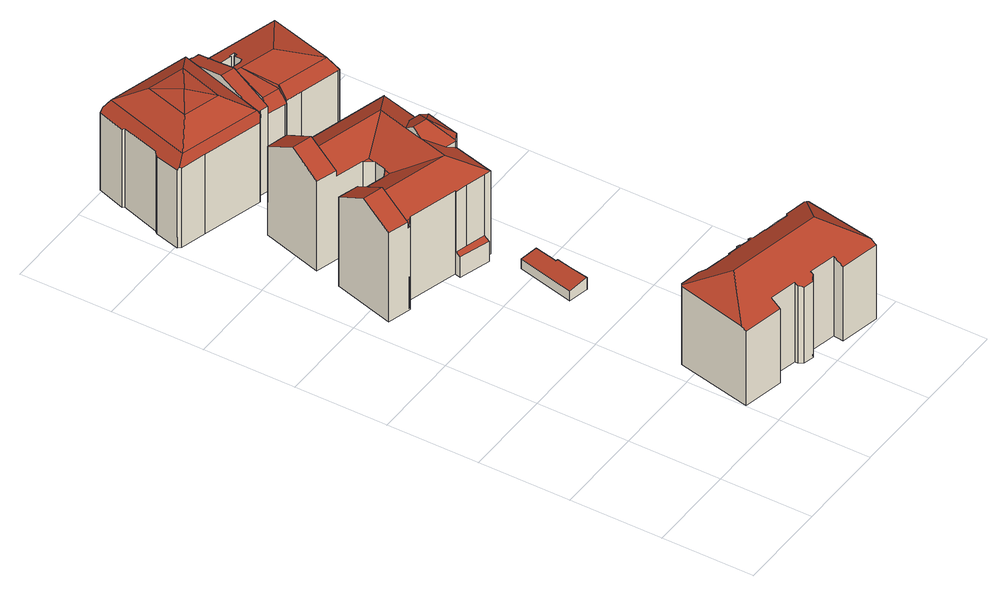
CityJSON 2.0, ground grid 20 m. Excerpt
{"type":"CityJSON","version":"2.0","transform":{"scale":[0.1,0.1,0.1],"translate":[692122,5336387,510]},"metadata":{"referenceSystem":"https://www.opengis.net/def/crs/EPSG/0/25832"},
"CityObjects":{
"building1":{"type":"Building","attributes":{"Gemeindeschluessel":"09162000","HoeheDach":"533.700","HoeheGrund":"510.590","Methode":"2000","NiedrigsteTraufeDesGebaeudes":"528.358","Geometrietyp2DReferenz":"3000","function":"31001_1000","roofType":"3200","measuredHeight":23.11,"storeysAboveGround":4},"address":[{"country":"Germany","locality":"München","thoroughfareName":"Schackstraße 4"}],"geometry":[{"type":"Solid","lod":"2","boundaries":[[[[0,1,2,3]],[[4,5,6,7,8,9,10,11,12,1,0,13,14,15,16,17,18,19,20,21,22,23]],[[24,25,26,27]],[[6,5,28,29]],[[7,6,29,30]],[[19,31,32,33,21,20]],[[34,35,36,37]],[[23,22,38,39]],[[25,40,41,26]],[[42,43,44,45]],[[46,47,18,17]],[[13,0,3,48,49,14]],[[10,9,50,51]],[[15,14,49,52]],[[21,33,32,53,54,55,38,22]],[[56,57,12,11,10,51]],[[35,58,59,36]],[[50,9,8,7,30,60]],[[15,52,61,62,63,46,17,16]],[[64,65,66,67]],[[58,68,69,59]],[[70,71,72,73]],[[71,74,75,72]],[[40,64,67,41]],[[76,70,73,77]],[[78,24,27,79]],[[43,34,37,44]],[[1,12,57,2]],[[65,42,45,66]],[[18,47,80,81,82,83,74,71,70,76,68,58,35,34,43,42,65,64,40,25,24,78,31,19]],[[82,81,84,85]],[[23,39,86,28,5,4]],[[74,83,87,75]],[[31,78,79,88,53,32]],[[46,63,89,90,80,47]],[[68,76,77,69]],[[81,80,90,84]],[[61,52,49,48,3,2,57,56,51,50,60,30,29,28,86,39,38,55,54,53,88,79,27,26,41,67,66,45,44,37,36,59,69,77,73,72,75,87,85,84,90,89,63,62]],[[83,82,85,87]]]],"semantics":{"surfaces":[{"type":"WallSurface"},{"type":"RoofSurface","Dachneigung":"60.436","Dachorientierung":"194.045","Flaeche":"271.309","Z_MAX":"23.110","Z_MAX_ASL":"533.700","Z_MIN":"17.768","Z_MIN_ASL":"528.358"},{"type":"RoofSurface","Dachneigung":"54.245","Dachorientierung":"282.650","Flaeche":"62.080","Z_MAX":"23.110","Z_MAX_ASL":"533.700","Z_MIN":"18.397","Z_MIN_ASL":"528.987"},{"type":"RoofSurface","Dachneigung":"54.245","Dachorientierung":"102.650","Flaeche":"64.999","Z_MAX":"23.110","Z_MAX_ASL":"533.700","Z_MIN":"18.466","Z_MIN_ASL":"529.056"},{"type":"RoofSurface","Dachneigung":"60.436","Dachorientierung":"14.045","Flaeche":"238.213","Z_MAX":"23.110","Z_MAX_ASL":"533.700","Z_MIN":"18.446","Z_MIN_ASL":"529.036"},{"type":"GroundSurface"}],"values":[[0,1,0,0,0,2,0,0,0,0,3,0,0,0,0,0,0,0,0,0,0,0,0,0,0,0,0,0,0,4,0,0,0,0,0,0,0,5,0]]}}]},
"building2":{"type":"Building","attributes":{"Gemeindeschluessel":"09162000","HoeheDach":"537.260","HoeheGrund":"511.770","Methode":"2000","NiedrigsteTraufeDesGebaeudes":"516.616","Geometrietyp2DReferenz":"3000","function":"31001_1000","roofType":"3100","measuredHeight":25.49,"storeysAboveGround":5},"address":[{"country":"Germany","locality":"München","thoroughfareName":"Leopoldstraße 4"}],"geometry":[{"type":"Solid","lod":"2","boundaries":[[[[91,92,93,94,95]],[[96,97,98,99,100,101]],[[102,103,104,105,106,107]],[[108,109,110]],[[111,112,113,114]],[[115,116,117,118,119,120]],[[121,122,123,124,125,126,127,128,129,130,102,107,131,132,133,134,115,120,135,136,137,138,139]],[[131,140,141,100,99,132]],[[122,121,142,108,110]],[[138,137,143,144]],[[110,109,145]],[[94,146,139,138,144,95]],[[95,144,143,147,148,149,91]],[[150,151,152]],[[120,119,153,154,135]],[[142,146,109,108]],[[155,114,113,156,157]],[[150,152,158,124,123]],[[159,103,102,130]],[[109,146,93,92,160]],[[154,153,161,162]],[[153,119,118,161]],[[92,163,160]],[[135,154,162,164,165,136]],[[166,106,105,167]],[[165,164,148,147]],[[129,168,169,159,130]],[[127,156,113,112,170,128]],[[171,172,173]],[[112,111,174,158,96,101,175,169,168,170]],[[122,110,145,150,123]],[[157,156,127,126]],[[149,117,116,172,171,91]],[[92,91,171,173,176,177,178,97,96,163]],[[96,158,152,151,163]],[[134,176,173,172,116,115]],[[100,141,167,105,104,175,101]],[[136,165,147,143,137]],[[146,94,93]],[[140,166,167,141]],[[107,106,166,140,131]],[[168,129,128,170]],[[159,169,175,104,103]],[[155,157,126,125]],[[132,99,98,178,177,133]],[[178,98,97]],[[164,162,161,118,117,149,148]],[[146,142,121,139]],[[150,145,109,160,163,151]],[[177,176,134,133]],[[174,111,114,155]],[[158,174,155,125,124]]]],"semantics":{"surfaces":[{"type":"RoofSurface","Dachneigung":"59.887","Dachorientierung":"105.272","Flaeche":"52.447","Z_MAX":"23.480","Z_MAX_ASL":"535.250","Z_MIN":"19.978","Z_MIN_ASL":"531.748"},{"type":"RoofSurface","Dachneigung":"59.750","Dachorientierung":"15.512","Flaeche":"84.170","Z_MAX":"23.480","Z_MAX_ASL":"535.250","Z_MIN":"19.970","Z_MIN_ASL":"531.740"},{"type":"WallSurface"},{"type":"RoofSurface","Dachneigung":"50.012","Dachorientierung":"105.272","Flaeche":"19.130","Z_MAX":"24.790","Z_MAX_ASL":"536.560","Z_MIN":"21.481","Z_MIN_ASL":"533.251"},{"type":"GroundSurface"},{"type":"RoofSurface","Dachneigung":"58.866","Dachorientierung":"150.025","Flaeche":"6.217","Z_MAX":"24.790","Z_MAX_ASL":"536.560","Z_MIN":"21.488","Z_MIN_ASL":"533.258"},{"type":"RoofSurface","Dachneigung":"58.434","Dachorientierung":"15.503","Flaeche":"127.707","Z_MAX":"23.480","Z_MAX_ASL":"535.250","Z_MIN":"19.970","Z_MIN_ASL":"531.740"},{"type":"RoofSurface","Dachneigung":"58.652","Dachorientierung":"50.920","Flaeche":"5.461","Z_MAX":"24.790","Z_MAX_ASL":"536.560","Z_MIN":"21.468","Z_MIN_ASL":"533.238"},{"type":"RoofSurface","Dachneigung":"64.789","Dachorientierung":"195.510","Flaeche":"9.731","Z_MAX":"5.461","Z_MAX_ASL":"517.231","Z_MIN":"4.846","Z_MIN_ASL":"516.616"},{"type":"RoofSurface","Dachneigung":"55.829","Dachorientierung":"15.550","Flaeche":"21.983","Z_MAX":"24.790","Z_MAX_ASL":"536.560","Z_MIN":"21.459","Z_MIN_ASL":"533.229"},{"type":"RoofSurface","Dachneigung":"59.743","Dachorientierung":"15.509","Flaeche":"36.992","Z_MAX":"25.450","Z_MAX_ASL":"537.220","Z_MIN":"21.479","Z_MIN_ASL":"533.249"},{"type":"RoofSurface","Dachneigung":"59.744","Dachorientierung":"195.514","Flaeche":"36.945","Z_MAX":"25.450","Z_MAX_ASL":"537.220","Z_MIN":"21.480","Z_MIN_ASL":"533.250"},{"type":"RoofSurface","Dachneigung":"59.623","Dachorientierung":"195.501","Flaeche":"37.430","Z_MAX":"25.490","Z_MAX_ASL":"537.260","Z_MIN":"21.440","Z_MIN_ASL":"533.210"},{"type":"RoofSurface","Dachneigung":"90.000","Dachorientierung":"-1.000","Flaeche":"3.560","Z_MAX":"19.970","Z_MAX_ASL":"531.740","Z_MIN":"19.970","Z_MIN_ASL":"531.740"},{"type":"RoofSurface","Dachneigung":"90.000","Dachorientierung":"-1.000","Flaeche":"1.009","Z_MAX":"19.970","Z_MAX_ASL":"531.740","Z_MIN":"19.970","Z_MIN_ASL":"531.740"},{"type":"RoofSurface","Dachneigung":"59.601","Dachorientierung":"195.510","Flaeche":"131.544","Z_MAX":"23.480","Z_MAX_ASL":"535.250","Z_MIN":"19.970","Z_MIN_ASL":"531.740"},{"type":"RoofSurface","Dachneigung":"58.284","Dachorientierung":"195.505","Flaeche":"80.252","Z_MAX":"23.480","Z_MAX_ASL":"535.250","Z_MIN":"19.970","Z_MIN_ASL":"531.740"},{"type":"RoofSurface","Dachneigung":"66.605","Dachorientierung":"285.273","Flaeche":"102.619","Z_MAX":"23.480","Z_MAX_ASL":"535.250","Z_MIN":"19.970","Z_MIN_ASL":"531.740"},{"type":"RoofSurface","Dachneigung":"59.887","Dachorientierung":"105.272","Flaeche":"50.102","Z_MAX":"23.480","Z_MAX_ASL":"535.250","Z_MIN":"20.020","Z_MIN_ASL":"531.790"},{"type":"RoofSurface","Dachneigung":"59.620","Dachorientierung":"15.499","Flaeche":"37.521","Z_MAX":"25.490","Z_MAX_ASL":"537.260","Z_MIN":"21.432","Z_MIN_ASL":"533.202"},{"type":"RoofSurface","Dachneigung":"90.000","Dachorientierung":"-1.000","Flaeche":"2.479","Z_MAX":"19.970","Z_MAX_ASL":"531.740","Z_MIN":"19.970","Z_MIN_ASL":"531.740"},{"type":"RoofSurface","Dachneigung":"90.000","Dachorientierung":"-1.000","Flaeche":"1.087","Z_MAX":"19.970","Z_MAX_ASL":"531.740","Z_MIN":"19.970","Z_MIN_ASL":"531.740"},{"type":"RoofSurface","Dachneigung":"57.524","Dachorientierung":"195.474","Flaeche":"23.000","Z_MAX":"24.790","Z_MAX_ASL":"536.560","Z_MIN":"21.459","Z_MIN_ASL":"533.229"}],"values":[[0,1,2,3,2,2,4,2,2,2,5,2,6,2,2,7,8,2,2,9,10,11,2,2,12,13,2,2,14,15,2,2,16,17,18,2,2,2,2,19,2,2,20,2,2,21,2,2,22,2,2,2]]}}]},
"building3":{"type":"Building","attributes":{"Gemeindeschluessel":"09162000","HoeheDach":"513.627","HoeheGrund":"510.700","Methode":"1000","NiedrigsteTraufeDesGebaeudes":"513.049","Geometrietyp2DReferenz":"3000","function":"31001_2000","roofType":"1000","measuredHeight":2.93},"geometry":[{"type":"Solid","lod":"2","boundaries":[[[[179,180,181,182,183,184,185,186]],[[187,188,185,184]],[[180,179,189,190,191,181]],[[188,192,186,185]],[[181,191,193,194,183,182]],[[194,187,184,183]],[[192,189,179,186]],[[191,190,189,192,188,187,194,193]]]],"semantics":{"surfaces":[{"type":"GroundSurface"},{"type":"WallSurface"},{"type":"RoofSurface","Dachneigung":"82.625","Dachorientierung":"283.357","Flaeche":"53.078","Z_MAX":"2.927","Z_MAX_ASL":"513.627","Z_MIN":"2.349","Z_MIN_ASL":"513.049"}],"values":[[0,1,1,1,1,1,1,2]]}}]},
"building4":{"type":"Building","attributes":{"Gemeindeschluessel":"09162000","HoeheDach":"537.270","HoeheGrund":"511.906","Methode":"2000","NiedrigsteTraufeDesGebaeudes":"530.442","Geometrietyp2DReferenz":"3000","function":"31001_1000","roofType":"3400","measuredHeight":25.36,"storeysAboveGround":5},"geometry":[{"type":"Solid","lod":"2","boundaries":[[[[195,196,197,198]],[[199,200,201,202]],[[203,204,205]],[[206,195,198,207]],[[208,209,210]],[[211,212,213,214]],[[215,216,217]],[[218,219,220]],[[221,222,223,224,225,226,227,228]],[[229,230,231,232]],[[233,228,227]],[[234,235,236,237]],[[209,238,239,219]],[[221,228,240]],[[233,227,226]],[[208,210,218,220]],[[241,242,222,221,240,243,244]],[[230,245,246,231]],[[215,208,220,233,226,216]],[[247,248,249,250]],[[251,206,207,252]],[[226,225,216]],[[223,222,242,253]],[[195,206,251,254,238,215,255,196]],[[210,209,219,218]],[[211,234,237,212]],[[208,215,238,209]],[[251,252,256,257,254]],[[246,245,224,223,253]],[[204,258,255,215,205]],[[259,258,204,203,260,261]],[[215,217,205]],[[240,228,233,243]],[[242,241,249,248,213,212,237,236,202,201,256,252,207,198,197,259,261,232,231,246,253]],[[260,229,232,261]],[[235,199,202,236]],[[245,230,229,260,203,205,217,216,225,224]],[[244,243,233,239,262,247,250]],[[220,219,239,233]],[[199,235,234,211,214,262,239,238,254,257,200]],[[244,250,249,241]],[[257,256,201,200]],[[255,258,259,197,196]],[[248,247,262,214,213]]]],"semantics":{"surfaces":[{"type":"WallSurface"},{"type":"RoofSurface","Dachneigung":"80.956","Dachorientierung":"15.747","Flaeche":"21.435","Z_MAX":"25.364","Z_MAX_ASL":"537.270","Z_MIN":"24.564","Z_MIN_ASL":"536.470"},{"type":"RoofSurface","Dachneigung":"80.956","Dachorientierung":"195.747","Flaeche":"21.435","Z_MAX":"25.364","Z_MAX_ASL":"537.270","Z_MIN":"24.564","Z_MIN_ASL":"536.470"},{"type":"RoofSurface","Dachneigung":"72.957","Dachorientierung":"195.747","Flaeche":"31.341","Z_MAX":"23.374","Z_MAX_ASL":"535.280","Z_MIN":"20.284","Z_MIN_ASL":"532.190"},{"type":"RoofSurface","Dachneigung":"57.377","Dachorientierung":"286.780","Flaeche":"90.004","Z_MAX":"24.564","Z_MAX_ASL":"536.470","Z_MIN":"21.364","Z_MIN_ASL":"533.270"},{"type":"RoofSurface","Dachneigung":"79.244","Dachorientierung":"106.780","Flaeche":"22.018","Z_MAX":"25.364","Z_MAX_ASL":"537.270","Z_MIN":"24.564","Z_MIN_ASL":"536.470"},{"type":"RoofSurface","Dachneigung":"57.377","Dachorientierung":"106.780","Flaeche":"90.004","Z_MAX":"24.564","Z_MAX_ASL":"536.470","Z_MIN":"21.364","Z_MIN_ASL":"533.270"},{"type":"RoofSurface","Dachneigung":"30.334","Dachorientierung":"15.747","Flaeche":"43.813","Z_MAX":"21.364","Z_MAX_ASL":"533.270","Z_MIN":"18.988","Z_MIN_ASL":"530.894"},{"type":"RoofSurface","Dachneigung":"79.244","Dachorientierung":"286.780","Flaeche":"22.018","Z_MAX":"25.364","Z_MAX_ASL":"537.270","Z_MIN":"24.564","Z_MIN_ASL":"536.470"},{"type":"RoofSurface","Dachneigung":"57.377","Dachorientierung":"15.747","Flaeche":"79.679","Z_MAX":"24.564","Z_MAX_ASL":"536.470","Z_MIN":"21.364","Z_MIN_ASL":"533.270"},{"type":"RoofSurface","Dachneigung":"29.083","Dachorientierung":"106.780","Flaeche":"2.013","Z_MAX":"21.364","Z_MAX_ASL":"533.270","Z_MIN":"18.759","Z_MIN_ASL":"530.664"},{"type":"RoofSurface","Dachneigung":"21.258","Dachorientierung":"106.780","Flaeche":"0.428","Z_MAX":"21.364","Z_MAX_ASL":"533.270","Z_MIN":"19.418","Z_MIN_ASL":"531.324"},{"type":"GroundSurface"},{"type":"RoofSurface","Dachneigung":"72.957","Dachorientierung":"15.747","Flaeche":"32.004","Z_MAX":"23.374","Z_MAX_ASL":"535.280","Z_MIN":"20.284","Z_MIN_ASL":"532.190"},{"type":"RoofSurface","Dachneigung":"22.037","Dachorientierung":"195.747","Flaeche":"47.872","Z_MAX":"21.364","Z_MAX_ASL":"533.270","Z_MIN":"18.987","Z_MIN_ASL":"530.893"},{"type":"RoofSurface","Dachneigung":"57.377","Dachorientierung":"195.747","Flaeche":"79.679","Z_MAX":"24.564","Z_MAX_ASL":"536.470","Z_MIN":"21.364","Z_MIN_ASL":"533.270"},{"type":"RoofSurface","Dachneigung":"33.801","Dachorientierung":"286.780","Flaeche":"65.692","Z_MAX":"21.364","Z_MAX_ASL":"533.270","Z_MIN":"18.536","Z_MIN_ASL":"530.442"}],"values":[[0,0,0,0,1,0,0,2,3,0,0,0,4,0,0,5,0,0,6,0,0,0,0,7,8,0,9,0,0,10,0,0,11,12,0,0,13,14,15,16,0,0,0,0]]}}]},
"building5":{"type":"Building","attributes":{"Gemeindeschluessel":"09162000","HoeheDach":"534.950","HoeheGrund":"511.630","Methode":"2000","NiedrigsteTraufeDesGebaeudes":"528.995","Geometrietyp2DReferenz":"3000","function":"31001_1000","roofType":"3200","measuredHeight":23.32},"address":[{"country":"Germany","locality":"München","thoroughfareName":"Leopoldstraße 6"}],"geometry":[{"type":"Solid","lod":"2","boundaries":[[[[263,264,265,266]],[[267,265,264,268,269,270,271,272,273,274,275,276,277,278,279,280,281,282,283,284,285,286,287,288]],[[289,290,291,292]],[[292,291,293]],[[272,294,295,273]],[[296,292,293,295,294]],[[295,293,297,298,299]],[[300,266,265,267]],[[301,302,278,277]],[[303,304,283,282]],[[305,306,289,292,296,307,308]],[[309,301,277,276]],[[266,300,310,311,312,289,306,313,263]],[[268,313,306,305,269]],[[299,298,275,274]],[[291,314,297,293]],[[315,285,284,316,317]],[[302,318,279,278]],[[318,319,280,279]],[[310,288,287,311]],[[287,286,285,315,311]],[[320,303,282,281]],[[271,307,296,294,272]],[[305,308,270,269]],[[295,299,274,273]],[[311,315,317,312]],[[304,316,284,283]],[[312,290,289]],[[307,271,270,308]],[[319,320,281,280]],[[313,268,264,263]],[[275,298,297,314,309,276]],[[317,316,304,303,320,319,318,302,301,309,314,291,290,312]],[[300,267,288,310]]]],"semantics":{"surfaces":[{"type":"WallSurface"},{"type":"GroundSurface"},{"type":"RoofSurface","Dachneigung":"76.081","Dachorientierung":"198.096","Flaeche":"68.947","Z_MAX":"23.320","Z_MAX_ASL":"534.950","Z_MIN":"21.640","Z_MIN_ASL":"533.270"},{"type":"RoofSurface","Dachneigung":"76.401","Dachorientierung":"148.445","Flaeche":"4.019","Z_MAX":"23.320","Z_MAX_ASL":"534.950","Z_MIN":"21.640","Z_MIN_ASL":"533.270"},{"type":"RoofSurface","Dachneigung":"24.477","Dachorientierung":"148.445","Flaeche":"3.745","Z_MAX":"21.640","Z_MAX_ASL":"533.270","Z_MIN":"18.631","Z_MIN_ASL":"530.261"},{"type":"RoofSurface","Dachneigung":"29.528","Dachorientierung":"198.095","Flaeche":"13.933","Z_MAX":"21.640","Z_MAX_ASL":"533.270","Z_MIN":"18.771","Z_MIN_ASL":"530.401"},{"type":"RoofSurface","Dachneigung":"28.042","Dachorientierung":"198.100","Flaeche":"41.904","Z_MAX":"21.640","Z_MAX_ASL":"533.270","Z_MIN":"18.631","Z_MIN_ASL":"530.261"},{"type":"RoofSurface","Dachneigung":"31.783","Dachorientierung":"107.576","Flaeche":"61.242","Z_MAX":"21.640","Z_MAX_ASL":"533.270","Z_MIN":"17.365","Z_MIN_ASL":"528.995"},{"type":"RoofSurface","Dachneigung":"77.592","Dachorientierung":"198.095","Flaeche":"21.015","Z_MAX":"23.320","Z_MAX_ASL":"534.950","Z_MIN":"21.640","Z_MIN_ASL":"533.270"},{"type":"RoofSurface","Dachneigung":"38.973","Dachorientierung":"18.095","Flaeche":"71.306","Z_MAX":"21.640","Z_MAX_ASL":"533.270","Z_MIN":"18.051","Z_MIN_ASL":"529.681"},{"type":"RoofSurface","Dachneigung":"76.438","Dachorientierung":"107.576","Flaeche":"50.973","Z_MAX":"23.320","Z_MAX_ASL":"534.950","Z_MIN":"21.640","Z_MIN_ASL":"533.270"},{"type":"RoofSurface","Dachneigung":"77.292","Dachorientierung":"18.096","Flaeche":"86.817","Z_MAX":"23.320","Z_MAX_ASL":"534.950","Z_MIN":"21.640","Z_MIN_ASL":"533.270"}],"values":[[0,1,2,3,0,4,5,0,0,0,6,0,7,0,0,8,0,0,0,0,0,0,0,0,0,9,0,10,0,0,0,0,11,0]]}}]}
},
"vertices":[
[457,44,197],[398,56,197],[398,56,6],[457,44,6],[294,66,190],[296,77,197],[356,64,197],[356,58,193],[360,52,190],[362,48,188],[385,43,188],[389,46,190],[397,50,193],[455,32,190],[454,21,184],[540,4,184],[541,14,190],[542,15,191],[493,109,237],[284,152,237],[206,84,190],[205,84,190],[203,73,184],[291,55,184],[293,232,191],[302,221,197],[302,221,6],[293,232,6],[296,77,6],[356,64,6],[356,58,6],[240,237,195],[238,236,193],[208,99,190],[399,212,190],[397,205,195],[397,205,6],[399,212,6],[203,73,6],[291,55,6],[319,217,197],[319,217,6],[391,206,195],[392,214,190],[392,214,6],[391,206,6],[570,170,191],[568,173,192],[455,32,6],[454,21,6],[362,48,6],[385,43,6],[540,4,6],[238,236,6],[208,99,6],[205,84,6],[389,46,6],[397,50,6],[419,201,194],[419,201,6],[360,52,6],[541,14,6],[542,15,6],[570,170,6],[362,209,196],[362,212,195],[362,212,6],[362,209,6],[421,207,191],[421,207,6],[425,199,194],[455,193,194],[455,193,6],[425,199,6],[454,190,196],[454,190,6],[426,206,190],[426,206,6],[246,241,192],[246,241,6],[565,177,191],[519,186,191],[510,179,196],[488,184,196],[519,186,6],[510,179,6],[294,66,6],[488,184,6],[240,237,6],[568,173,6],[565,177,6],
[306,935,252],[288,869,252],[329,888,232],[354,881,217],[378,973,218],[260,766,252],[197,846,217],[182,850,217],[182,850,218],[120,867,218],[104,810,252],[89,733,18],[89,733,217],[83,734,217],[83,734,232],[38,747,232],[38,747,18],[363,867,233],[316,841,266],[344,794,233],[244,709,217],[219,715,217],[219,715,72],[244,709,72],[199,906,18],[199,906,218],[136,924,218],[136,924,232],[90,937,233],[90,937,18],[363,868,18],[344,794,18],[325,784,18],[302,693,18],[287,697,18],[283,684,18],[216,704,18],[219,717,18],[112,747,18],[91,736,18],[75,880,18],[182,850,18],[202,860,18],[210,886,18],[127,1068,18],[177,1054,18],[191,1026,18],[378,974,18],[354,881,18],[75,880,232],[120,867,232],[363,868,233],[191,1026,218],[378,974,218],[327,785,233],[354,881,232],[191,1026,217],[166,1033,217],[151,978,252],[325,784,232],[302,790,232],[325,784,218],[109,1002,272],[127,1068,232],[287,697,72],[216,704,67],[283,684,66],[302,693,218],[91,736,217],[283,850,266],[154,990,272],[172,1055,233],[277,830,252],[172,1055,217],[177,1054,217],[56,813,273],[101,801,273],[112,747,218],[110,746,217],[219,717,218],[213,902,217],[200,906,217],[209,888,217],[287,697,217],[88,752,217],[210,886,218],[202,860,218],[201,859,217],
[338,570,7],[331,538,7],[323,496,7],[322,497,7],[279,506,7],[309,631,7],[345,621,7],[334,571,7],[309,631,30],[345,621,35],[338,570,36],[331,538,36],[323,496,36],[334,571,35],[322,497,36],[279,506,30],
[183,1367,209],[183,1364,214],[183,1364,19],[183,1367,19],[52,1332,209],[49,1335,205],[49,1335,19],[52,1332,19],[274,1327,222],[274,1327,207],[266,1330,222],[145,1378,209],[145,1378,19],[198,1297,265],[116,1320,265],[143,1260,273],[20,1240,204],[20,1240,19],[6,1188,19],[6,1188,206],[260,1331,233],[250,1298,233],[260,1331,222],[142,1259,273],[87,1223,265],[168,1200,265],[209,1136,222],[214,1139,223],[232,1134,223],[261,1226,253],[231,1235,253],[212,1172,233],[202,1138,222],[206,1137,222],[289,1321,223],[272,1265,241],[272,1265,19],[289,1321,19],[202,1138,233],[22,1244,205],[26,1247,210],[26,1247,19],[22,1244,19],[83,1381,233],[25,1188,233],[209,1136,213],[199,1130,19],[214,1139,19],[205,1133,223],[199,1130,210],[264,1236,250],[264,1236,19],[12,1182,209],[12,1182,19],[67,1167,19],[67,1167,210],[143,1376,214],[143,1376,19],[232,1134,19],[74,1394,215],[273,1339,215],[69,1396,19],[69,1396,206],[277,1338,207],[277,1338,19],[274,1326,222],[274,1326,19],[9,1184,213],
[429,1154,203],[429,1154,16],[439,1160,16],[439,1160,190],[446,1189,16],[413,1099,16],[411,1092,16],[408,1093,16],[320,1118,16],[284,1128,16],[275,1121,16],[271,1122,16],[232,1134,16],[264,1236,16],[289,1230,16],[297,1233,16],[303,1253,16],[309,1251,16],[311,1258,16],[301,1261,16],[300,1257,16],[272,1265,16],[289,1321,16],[367,1296,16],[459,1267,16],[441,1202,16],[398,1112,233],[349,1196,250],[272,1218,250],[285,1144,233],[276,1138,233],[284,1128,204],[275,1121,204],[285,1127,203],[237,1149,233],[232,1134,205],[271,1122,204],[446,1189,191],[289,1230,246],[297,1233,245],[301,1261,238],[300,1257,239],[411,1092,203],[411,1092,204],[320,1118,203],[408,1093,203],[264,1236,246],[441,1202,204],[459,1267,204],[436,1249,233],[413,1099,204],[259,1222,250],[289,1321,197],[272,1265,239],[281,1293,233],[303,1253,240],[309,1251,240],[311,1258,239]
]}
